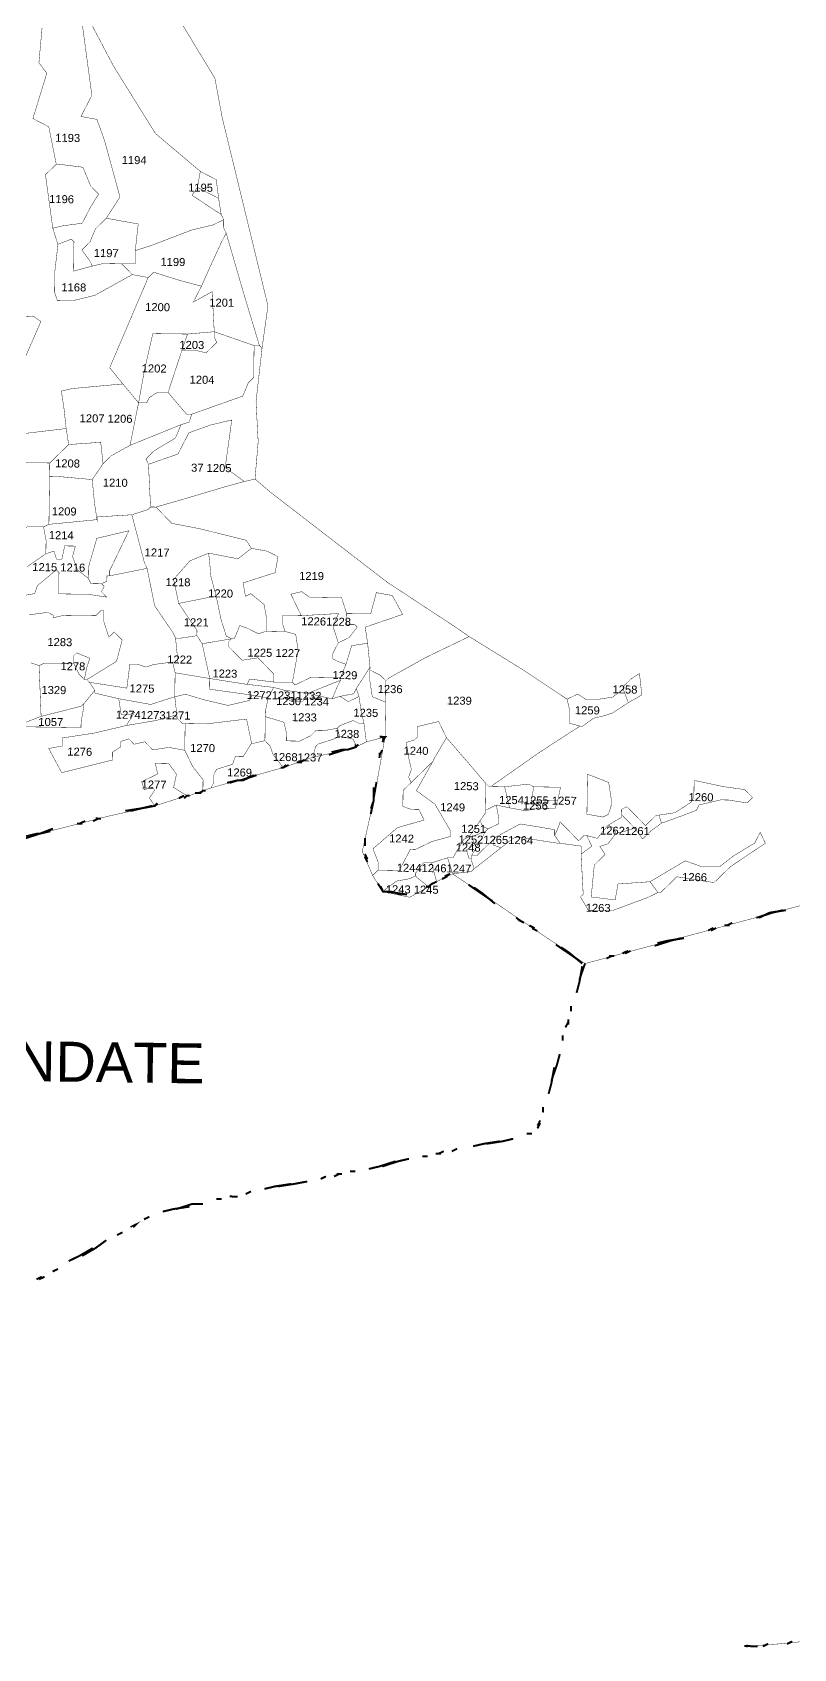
# Model space of a CAD drawing. Header units: metres. Extents: x 259177 to 277314, y 2171367 to 2185445.
# Drawn here: x 269942 to 271073, y 2171445 to 2173847 of the extents above; entities that cross this region are included whole.
import ezdxf

# ---------------------------------------------------------------- set-up
doc = ezdxf.new("R2010")
doc.units = ezdxf.units.M
doc.header["$MEASUREMENT"] = 0
for name, color, linetype in [('SURVEY NO.', 7, 'Continuous'), ('SURVEY PLOT BOUNDARY', 35, 'Continuous'), ('VILLAGE BOUNDARY', 212, 'Continuous'), ('VILLAGE NAME', 3, 'Continuous')]:
    doc.layers.add(name, color=color, linetype=linetype)
doc.styles.add('PDF Arial', font='arial.ttf')

# ---------------------------------------------------------------- blocks, each defined once
blk = doc.blocks.new('FEWEWFEWQT')
at = {"layer": 'SURVEY PLOT BOUNDARY', "lineweight": 18, "const_width": 0.001}
for points in [[(282144.1898, 2174203.5892), (282143.4366, 2174203.3759), (282143.1032, 2174203.5959), (282143.1499, 2174203.6026), (282143.1566, 2174203.6092), (282143.2232, 2174203.6626), (282143.2566, 2174203.6893), (282143.2699, 2174203.6893), (282143.3632, 2174203.6759), (282143.3699, 2174203.6759), (282143.4232, 2174203.6693), (282143.4232, 2174203.6492), (282143.4299, 2174203.5492), (282143.4232, 2174203.5426), (282143.4432, 2174203.5092), (282143.5032, 2174203.5092), (282143.5899, 2174203.5426), (282143.6165, 2174203.5559), (282143.6232, 2174203.5559), (282143.6632, 2174203.5959), (282143.7565, 2174203.5826), (282143.7965, 2174203.6226), (282143.8832, 2174203.6826), (282143.8699, 2174203.7093), (282143.8565, 2174203.6826), (282143.8032, 2174203.6492), (282143.7699, 2174203.6226), (282143.7232, 2174203.6226), (282143.6832, 2174203.6359), (282143.5965, 2174203.5826), (282143.5165, 2174203.5759), (282143.5099, 2174203.5359), (282143.4499, 2174203.5426), (282143.4566, 2174203.6226), (282143.4832, 2174203.6492), (282143.4699, 2174203.6693), (282143.4899, 2174203.6759), (282143.5099, 2174203.7026), (282143.5365, 2174203.7093), (282143.5565, 2174203.7159), (282143.5765, 2174203.6893), (282143.5965, 2174203.7093), (282143.6232, 2174203.7293), (282143.6765, 2174203.7493), (282143.7099, 2174203.7626), (282143.7165, 2174203.7759), (282143.7699, 2174203.7893), (282143.7899, 2174203.7893), (282143.8365, 2174203.7826), (282143.8499, 2174203.7959), (282143.8299, 2174203.8159), (282143.7765, 2174203.8226), (282143.7099, 2174203.8359), (282143.7032, 2174203.8359), (282143.7032, 2174203.7959), (282143.6965, 2174203.7826), (282143.6565, 2174203.7559), (282143.6165, 2174203.7493), (282143.6099, 2174203.7493), (282143.5832, 2174203.7226), (282143.5365, 2174203.7693), (282143.5232, 2174203.7626), (282143.5232, 2174203.7493), (282143.5232, 2174203.7426), (282143.4899, 2174203.7226), (282143.4632, 2174203.6893), (282143.4366, 2174203.6959), (282143.4299, 2174203.6959), (282143.4166, 2174203.6826), (282143.3699, 2174203.7293), (282143.3632, 2174203.7093), (282143.3566, 2174203.6959), (282143.3566, 2174203.7093), (282143.3166, 2174203.7159), (282143.2699, 2174203.7226), (282143.2099, 2174203.6893), (282143.2032, 2174203.6826), (282143.1699, 2174203.6492), (282143.1632, 2174203.6426), (282143.1499, 2174203.6426), (282143.1766, 2174203.6893), (282143.1832, 2174203.7026), (282143.1899, 2174203.7093), (282143.2166, 2174203.7226), (282143.2166, 2174203.7359), (282143.2099, 2174203.7693), (282143.2432, 2174203.7626), (282143.2832, 2174203.7559), (282143.3166, 2174203.7626), (282143.3566, 2174203.7626), (282143.3632, 2174203.7826), (282143.3699, 2174203.8159), (282143.3032, 2174203.8159), (282143.2899, 2174203.8226), (282143.2366, 2174203.8159), (282143.2299, 2174203.8159), (282143.1966, 2174203.8159), (282143.3166, 2174203.9026), (282143.4166, 2174203.9693), (282143.4232, 2174203.9693), (282143.4499, 2174203.9893), (282143.4766, 2174203.9959), (282143.4965, 2174204.0026), (282143.5165, 2174204.0159), (282143.5365, 2174204.0293), (282143.5699, 2174204.0493), (282143.5632, 2174204.1026), (282143.5432, 2174204.0893), (282143.5232, 2174204.0693), (282143.5232, 2174204.0626), (282143.4965, 2174204.0426), (282143.4566, 2174204.0359), (282143.4299, 2174204.0359), (282143.4099, 2174204.0493), (282143.3832, 2174204.0359), (282143.2699, 2174204.1093), (282143.1366, 2174204.1893), (282143.0966, 2174204.216), (282142.9299, 2174204.3226), (282142.7966, 2174204.4226), (282142.6366, 2174204.5427), (282142.5966, 2174204.576), (282142.6033, 2174204.6693), (282142.5966, 2174204.7693), (282142.6099, 2174204.9027), (282142.6233, 2174205.0094), (282142.5033, 2174205.4761), (282142.4833, 2174205.5761), (282142.35, 2174205.7894)], [(282142.35, 2174205.7894), (282142.4833, 2174205.5761), (282142.5033, 2174205.4761), (282142.6233, 2174205.0094), (282142.6099, 2174204.9027), (282142.6033, 2174204.9094), (282142.5633, 2174205.036), (282142.5166, 2174205.1894), (282142.51, 2174205.2027), (282142.51, 2174205.2227), (282142.5033, 2174205.236), (282142.4966, 2174205.2761), (282142.49, 2174205.3227), (282142.45, 2174205.3427), (282142.3366, 2174205.4361), (282142.23, 2174205.6027), (282142.15, 2174205.7494)], [(282142.05, 2174205.6961), (282142.0433, 2174205.6094), (282142.0633, 2174205.5827), (282142.03, 2174205.4694), (282142.07, 2174205.4494), (282142.09, 2174205.3561), (282142.0633, 2174205.3294), (282142.0833, 2174205.196), (282142.0967, 2174205.156), (282142.09, 2174205.0894), (282142.09, 2174205.036), (282142.0967, 2174205.016), (282142.1367, 2174205.016), (282142.19, 2174205.0294), (282142.2833, 2174205.0827), (282142.3233, 2174205.076), (282142.23, 2174204.8493), (282142.2633, 2174204.8093), (282142.1367, 2174204.796), (282142.11, 2174204.7893), (282142.1167, 2174204.7493), (282142.1233, 2174204.696), (282142.0233, 2174204.6827)], [(282142.0033, 2174204.836), (282142.0567, 2174204.9627), (282142.0367, 2174204.976), (282141.9433, 2174204.9694)], [(282142.15, 2174205.7494), (282142.23, 2174205.6027), (282142.3366, 2174205.4361), (282142.45, 2174205.3427), (282142.4433, 2174205.3027), (282142.43, 2174205.2827), (282142.5033, 2174205.236), (282142.51, 2174205.2227), (282142.4833, 2174205.2094), (282142.43, 2174205.196), (282142.33, 2174205.156), (282142.29, 2174205.1427), (282142.2966, 2174205.2094), (282142.2166, 2174205.2227), (282142.25, 2174205.2761), (282142.21, 2174205.4161), (282142.19, 2174205.4694), (282142.15, 2174205.4761), (282142.1766, 2174205.5294), (282142.15, 2174205.7094)], [(282142.15, 2174205.7094), (282142.1766, 2174205.5294), (282142.15, 2174205.4761), (282142.19, 2174205.4694), (282142.21, 2174205.4161), (282142.25, 2174205.2761), (282142.2166, 2174205.2227), (282142.19, 2174205.196), (282142.1766, 2174205.1627), (282142.1566, 2174205.1427), (282142.1766, 2174205.116), (282142.1833, 2174205.1027), (282142.1367, 2174205.0894), (282142.1367, 2174205.1627), (282142.13, 2174205.1694), (282142.0967, 2174205.156), (282142.0833, 2174205.196), (282142.11, 2174205.2027), (282142.1566, 2174205.2094), (282142.1766, 2174205.2494), (282142.1966, 2174205.2827), (282142.1766, 2174205.3027), (282142.1566, 2174205.3494), (282142.0967, 2174205.3561), (282142.09, 2174205.3561), (282142.07, 2174205.4494), (282142.03, 2174205.4694), (282142.0633, 2174205.5827), (282142.0433, 2174205.6094), (282142.05, 2174205.6961)], [(282142.0167, 2174204.276), (282142.05, 2174204.2826), (282142.0567, 2174204.3026), (282142.1033, 2174204.3426), (282142.11, 2174204.336), (282142.11, 2174204.2826), (282142.1833, 2174204.2826), (282142.23, 2174204.276), (282142.2166, 2174204.2893), (282142.2233, 2174204.3026), (282142.2166, 2174204.3093), (282142.23, 2174204.316), (282142.23, 2174204.3293), (282142.2366, 2174204.3293), (282142.33, 2174204.3493), (282142.35, 2174204.256), (282142.3966, 2174204.1893), (282142.4033, 2174204.176), (282142.41, 2174204.116), (282142.3966, 2174204.116), (282142.35, 2174204.1093), (282142.33, 2174204.1026), (282142.31, 2174204.1093), (282142.29, 2174204.1093), (282142.2833, 2174204.0493), (282142.19, 2174204.0626), (282142.1833, 2174204.0693), (282142.2566, 2174204.116), (282142.27, 2174204.1693), (282142.25, 2174204.1893), (282142.2366, 2174204.176), (282142.2233, 2174204.216), (282142.2233, 2174204.236), (282142.2233, 2174204.2426), (282142.2166, 2174204.2426), (282142.2033, 2174204.2293), (282142.1367, 2174204.2293), (282142.1233, 2174204.2293), (282142.0967, 2174204.2226), (282142.0967, 2174204.2293), (282142.0833, 2174204.236), (282142.0367, 2174204.2293)], [(282142.0433, 2174204.1093), (282142.0633, 2174204.1026), (282142.07, 2174203.9759), (282142.0033, 2174203.9493), (282142.17, 2174203.9493), (282142.17, 2174203.9626), (282142.1766, 2174204.0026), (282142.1766, 2174204.0093), (282142.2033, 2174204.0426), (282142.2033, 2174204.0359), (282142.2633, 2174204.0226), (282142.27, 2174203.9826), (282142.29, 2174203.9826), (282142.3033, 2174203.9893), (282142.2833, 2174203.9559), (282142.2033, 2174203.9359), (282142.1233, 2174203.9226), (282142.1233, 2174203.9026), (282142.09, 2174203.8959), (282142.1233, 2174203.8359), (282142.25, 2174203.8693), (282142.25, 2174203.8893), (282142.27, 2174203.9026), (282142.27, 2174203.9159), (282142.29, 2174203.9226), (282142.3033, 2174203.9093), (282142.33, 2174203.9159), (282142.35, 2174203.8959), (282142.39, 2174203.9026), (282142.43, 2174203.8959), (282142.45, 2174203.8559), (282142.4766, 2174203.8226), (282142.4766, 2174203.7959), (282142.4433, 2174203.7826), (282142.4366, 2174203.7826), (282142.4033, 2174203.8026), (282142.41, 2174203.8359), (282142.39, 2174203.8626), (282142.3566, 2174203.8626), (282142.3633, 2174203.8359), (282142.3233, 2174203.8159), (282142.33, 2174203.7959), (282142.35, 2174203.8026), (282142.3566, 2174203.7959), (282142.3433, 2174203.7759), (282142.3566, 2174203.7559), (282142.2433, 2174203.7293), (282142.07, 2174203.6826), (282141.9367, 2174203.6492)], [(282142.03, 2174204.4493), (282142.07, 2174204.4493), (282142.0767, 2174204.416), (282142.0767, 2174204.3826), (282142.03, 2174204.3493)], [(282142.03, 2174204.3493), (282142.0767, 2174204.3826), (282142.0967, 2174204.3893), (282142.1033, 2174204.3693), (282142.1167, 2174204.3693), (282142.1233, 2174204.4026), (282142.15, 2174204.4026), (282142.1433, 2174204.376), (282142.1566, 2174204.3426), (282142.1833, 2174204.3226), (282142.19, 2174204.3093), (282142.2166, 2174204.3093), (282142.2233, 2174204.3026), (282142.2166, 2174204.2893), (282142.23, 2174204.276), (282142.1833, 2174204.2826), (282142.11, 2174204.2826), (282142.11, 2174204.336), (282142.1033, 2174204.3426), (282142.0567, 2174204.3026), (282142.05, 2174204.2826), (282142.0167, 2174204.276)], [(282142.0367, 2174204.2293), (282142.0833, 2174204.236), (282142.0967, 2174204.2293), (282142.0967, 2174204.2226), (282142.1233, 2174204.2293), (282142.1367, 2174204.2293), (282142.2033, 2174204.2293), (282142.2166, 2174204.2426), (282142.2233, 2174204.2426), (282142.2233, 2174204.236), (282142.2233, 2174204.216), (282142.2366, 2174204.176), (282142.25, 2174204.1893), (282142.27, 2174204.1693), (282142.2566, 2174204.116), (282142.1833, 2174204.0693), (282142.1766, 2174204.0693), (282142.1833, 2174204.1026), (282142.19, 2174204.1226), (282142.1566, 2174204.136), (282142.15, 2174204.1293), (282142.15, 2174204.1093), (282142.0767, 2174204.1093), (282142.0633, 2174204.1026), (282142.0433, 2174204.1093)], [(282144.3124, 2174201.6758), (282144.3232, 2174201.7224), (282144.1232, 2174201.7024), (282143.9432, 2174201.6824), (282143.8632, 2174201.6758)]]:
    blk.add_lwpolyline(points, dxfattribs=at)
for points in [[(282142.0833, 2174205.196), (282142.0633, 2174205.3294), (282142.09, 2174205.3561), (282142.0967, 2174205.3561), (282142.1566, 2174205.3494), (282142.1766, 2174205.3027), (282142.1966, 2174205.2827), (282142.1766, 2174205.2494), (282142.1566, 2174205.2094), (282142.11, 2174205.2027)], [(282142.4966, 2174205.2761), (282142.4433, 2174205.3027), (282142.45, 2174205.3427), (282142.49, 2174205.3227)], [(282142.4966, 2174205.2761), (282142.5033, 2174205.236), (282142.43, 2174205.2827), (282142.4433, 2174205.3027)], [(282142.29, 2174205.1427), (282142.29, 2174205.136), (282142.29, 2174205.1094), (282142.2766, 2174205.1094), (282142.2566, 2174205.1094), (282142.21, 2174205.1094), (282142.1833, 2174205.1027), (282142.1766, 2174205.116), (282142.1566, 2174205.1427), (282142.1766, 2174205.1627), (282142.19, 2174205.196), (282142.2166, 2174205.2227), (282142.2966, 2174205.2094)], [(282142.29, 2174205.1427), (282142.33, 2174205.156), (282142.43, 2174205.196), (282142.4833, 2174205.2094), (282142.51, 2174205.2227), (282142.51, 2174205.2027), (282142.5166, 2174205.1894), (282142.5033, 2174205.1627), (282142.4766, 2174205.1027), (282142.4566, 2174205.056), (282142.4033, 2174205.0694), (282142.3366, 2174205.0894), (282142.3233, 2174205.076), (282142.2833, 2174205.0827), (282142.2566, 2174205.1094), (282142.2766, 2174205.1094), (282142.29, 2174205.1094), (282142.29, 2174205.136)], [(282142.6033, 2174204.9094), (282142.59, 2174204.9094), (282142.49, 2174204.9427), (282142.4833, 2174205.0427), (282142.4366, 2174205.016), (282142.4566, 2174205.056), (282142.4766, 2174205.1027), (282142.5033, 2174205.1627), (282142.5166, 2174205.1894), (282142.5633, 2174205.036)], [(282142.2833, 2174205.0827), (282142.19, 2174205.0294), (282142.1367, 2174205.016), (282142.0967, 2174205.016), (282142.09, 2174205.036), (282142.09, 2174205.0894), (282142.0967, 2174205.156), (282142.13, 2174205.1694), (282142.1367, 2174205.1627), (282142.1367, 2174205.0894), (282142.1833, 2174205.1027), (282142.21, 2174205.1094), (282142.2566, 2174205.1094)], [(282142.3033, 2174204.7627), (282142.2633, 2174204.8093), (282142.23, 2174204.8493), (282142.3233, 2174205.076), (282142.3366, 2174205.0894), (282142.4033, 2174205.0694), (282142.4566, 2174205.056), (282142.4366, 2174205.016), (282142.4833, 2174205.0427), (282142.49, 2174204.9427), (282142.4233, 2174204.936), (282142.3766, 2174204.936), (282142.3366, 2174204.936), (282142.3166, 2174204.8427)], [(282141.95, 2174204.876), (282141.9433, 2174204.8894), (282141.9433, 2174204.916), (282141.9433, 2174204.9694), (282142.0367, 2174204.976), (282142.0567, 2174204.9627), (282142.0033, 2174204.836)], [(282142.41, 2174204.896), (282142.4433, 2174204.896), (282142.47, 2174204.8894), (282142.4966, 2174204.916), (282142.49, 2174204.9294), (282142.49, 2174204.9427), (282142.59, 2174204.9094), (282142.59, 2174204.8293), (282142.5766, 2174204.816), (282142.5633, 2174204.7827), (282142.4366, 2174204.736), (282142.4233, 2174204.736), (282142.3766, 2174204.7893)], [(282142.41, 2174204.896), (282142.4233, 2174204.936), (282142.49, 2174204.9427), (282142.49, 2174204.9294), (282142.4966, 2174204.916), (282142.47, 2174204.8894), (282142.4433, 2174204.896)], [(282142.4233, 2174204.936), (282142.41, 2174204.896), (282142.3766, 2174204.7893), (282142.3633, 2174204.7893), (282142.35, 2174204.7893), (282142.33, 2174204.776), (282142.3233, 2174204.7627), (282142.3033, 2174204.7627), (282142.3166, 2174204.8427), (282142.3366, 2174204.936), (282142.3766, 2174204.936)], [(282142.33, 2174204.6093), (282142.3233, 2174204.6227), (282142.3433, 2174204.6427), (282142.3966, 2174204.676), (282142.41, 2174204.7093), (282142.43, 2174204.716), (282142.4366, 2174204.736), (282142.5633, 2174204.7827), (282142.5766, 2174204.816), (282142.59, 2174204.8293), (282142.59, 2174204.9094), (282142.6033, 2174204.9094), (282142.6099, 2174204.9027), (282142.5966, 2174204.7693), (282142.6033, 2174204.6693), (282142.5966, 2174204.576), (282142.57, 2174204.5693), (282142.5233, 2174204.6027), (282142.5233, 2174204.616), (282142.53, 2174204.6693), (282142.5366, 2174204.7227), (282142.4833, 2174204.7093), (282142.43, 2174204.6893), (282142.4033, 2174204.636)], [(282142.2833, 2174204.656), (282142.2366, 2174204.6293), (282142.2166, 2174204.6093), (282142.21, 2174204.6627), (282142.13, 2174204.656), (282142.1233, 2174204.696), (282142.1167, 2174204.7493), (282142.11, 2174204.7893), (282142.1367, 2174204.796), (282142.2633, 2174204.8093), (282142.3033, 2174204.7627)], [(282142.41, 2174204.7093), (282142.2833, 2174204.656), (282142.3033, 2174204.7627), (282142.3233, 2174204.7627), (282142.33, 2174204.776), (282142.35, 2174204.7893), (282142.3633, 2174204.7893), (282142.3766, 2174204.7893), (282142.4233, 2174204.736), (282142.4366, 2174204.736), (282142.43, 2174204.716)], [(282142.13, 2174204.656), (282142.0833, 2174204.6093), (282142.0433, 2174204.6093), (282142.01, 2174204.6093), (282141.9967, 2174204.6627), (282142.0033, 2174204.676), (282142.0233, 2174204.6827), (282142.1233, 2174204.696)], [(282142.2033, 2174204.4693), (282142.1966, 2174204.5093), (282142.19, 2174204.5693), (282142.2166, 2174204.6093), (282142.2366, 2174204.6293), (282142.2833, 2174204.656), (282142.41, 2174204.7093), (282142.3966, 2174204.676), (282142.3433, 2174204.6427), (282142.3233, 2174204.6227), (282142.33, 2174204.6093), (282142.3366, 2174204.5027), (282142.33, 2174204.496), (282142.29, 2174204.4827), (282142.2033, 2174204.476)], [(282142.57, 2174204.5693), (282142.5233, 2174204.556), (282142.4166, 2174204.5227), (282142.35, 2174204.5027), (282142.3366, 2174204.5027), (282142.33, 2174204.6093), (282142.4033, 2174204.636), (282142.43, 2174204.6893), (282142.4833, 2174204.7093), (282142.5366, 2174204.7227), (282142.53, 2174204.6693), (282142.5233, 2174204.616), (282142.5233, 2174204.6027)], [(282142.0833, 2174204.6093), (282142.13, 2174204.656), (282142.21, 2174204.6627), (282142.2166, 2174204.6093), (282142.19, 2174204.5693), (282142.1033, 2174204.576), (282142.0833, 2174204.576)], [(282142.0833, 2174204.6093), (282142.0833, 2174204.576), (282142.0833, 2174204.5227), (282142.0833, 2174204.456), (282142.07, 2174204.4493), (282142.03, 2174204.4493), (282141.97, 2174204.4226), (282142.0033, 2174204.6027), (282142.01, 2174204.6093), (282142.0433, 2174204.6093)], [(282142.19, 2174204.5693), (282142.1966, 2174204.5093), (282142.2033, 2174204.4693), (282142.0833, 2174204.456), (282142.0833, 2174204.5227), (282142.0833, 2174204.576), (282142.1033, 2174204.576)], [(282143.1366, 2174204.1893), (282143.0832, 2174204.1626), (282143.0299, 2174204.136), (282142.9366, 2174204.0826), (282142.9299, 2174204.076), (282142.9166, 2174204.0893), (282142.8899, 2174204.1026), (282142.8899, 2174204.1093), (282142.8833, 2174204.1693), (282142.8766, 2174204.2093), (282142.9699, 2174204.2426), (282142.9433, 2174204.2893), (282142.9033, 2174204.296), (282142.8899, 2174204.2426), (282142.8299, 2174204.2426), (282142.8166, 2174204.2826), (282142.7366, 2174204.2826), (282142.7166, 2174204.296), (282142.6899, 2174204.2893), (282142.7166, 2174204.236), (282142.6699, 2174204.236), (282142.6699, 2174204.216), (282142.6766, 2174204.196), (282142.6299, 2174204.196), (282142.6299, 2174204.2293), (282142.6233, 2174204.2626), (282142.59, 2174204.2893), (282142.5766, 2174204.2826), (282142.57, 2174204.316), (282142.6499, 2174204.3426), (282142.6566, 2174204.3826), (282142.6299, 2174204.396), (282142.59, 2174204.4026), (282142.5766, 2174204.4226), (282142.4633, 2174204.4493), (282142.39, 2174204.4626), (282142.35, 2174204.5027), (282142.4166, 2174204.5227), (282142.5233, 2174204.556), (282142.57, 2174204.5693), (282142.5966, 2174204.576), (282142.6366, 2174204.5427), (282142.7966, 2174204.4226), (282142.9299, 2174204.3226), (282143.0966, 2174204.216)], [(282142.59, 2174204.4026), (282142.5566, 2174204.376), (282142.4833, 2174204.3893), (282142.4366, 2174204.3693), (282142.3966, 2174204.3226), (282142.41, 2174204.2626), (282142.4566, 2174204.196), (282142.4566, 2174204.1826), (282142.4166, 2174204.176), (282142.4033, 2174204.176), (282142.3966, 2174204.1893), (282142.35, 2174204.256), (282142.33, 2174204.3493), (282142.3233, 2174204.3626), (282142.29, 2174204.4827), (282142.33, 2174204.496), (282142.3366, 2174204.5027), (282142.35, 2174204.5027), (282142.39, 2174204.4626), (282142.4633, 2174204.4493), (282142.5766, 2174204.4226)], [(282142.33, 2174204.3493), (282142.2366, 2174204.3293), (282142.2366, 2174204.3426), (282142.2833, 2174204.4426), (282142.2033, 2174204.4226), (282142.1833, 2174204.3493), (282142.1833, 2174204.3226), (282142.1566, 2174204.3426), (282142.1433, 2174204.376), (282142.15, 2174204.4026), (282142.1233, 2174204.4026), (282142.1167, 2174204.3693), (282142.1033, 2174204.3693), (282142.0967, 2174204.3893), (282142.0767, 2174204.3826), (282142.0767, 2174204.416), (282142.07, 2174204.4493), (282142.0833, 2174204.456), (282142.2033, 2174204.4693), (282142.2033, 2174204.476), (282142.29, 2174204.4827), (282142.3233, 2174204.3626)], [(282142.2166, 2174204.3093), (282142.19, 2174204.3093), (282142.1833, 2174204.3226), (282142.1833, 2174204.3493), (282142.2033, 2174204.4226), (282142.2833, 2174204.4426), (282142.2366, 2174204.3426), (282142.2366, 2174204.3293), (282142.23, 2174204.3293), (282142.23, 2174204.316)], [(282142.5033, 2174204.2826), (282142.41, 2174204.2626), (282142.3966, 2174204.3226), (282142.4366, 2174204.3693), (282142.4833, 2174204.3893), (282142.49, 2174204.3293)], [(282142.5033, 2174204.2826), (282142.49, 2174204.3293), (282142.4833, 2174204.3893), (282142.5566, 2174204.376), (282142.59, 2174204.4026), (282142.6299, 2174204.396), (282142.6566, 2174204.3826), (282142.6499, 2174204.3426), (282142.57, 2174204.316), (282142.5766, 2174204.2826), (282142.59, 2174204.2893), (282142.6233, 2174204.2626), (282142.6299, 2174204.2293), (282142.6299, 2174204.196), (282142.6099, 2174204.1893), (282142.5833, 2174204.2026), (282142.5633, 2174204.2093), (282142.55, 2174204.176), (282142.5433, 2174204.176), (282142.53, 2174204.1826), (282142.5166, 2174204.2226)], [(282142.8299, 2174204.2426), (282142.8299, 2174204.216), (282142.8499, 2174204.216), (282142.8566, 2174204.2093), (282142.8366, 2174204.1826), (282142.8099, 2174204.1693), (282142.8033, 2174204.1893), (282142.7966, 2174204.2093), (282142.8033, 2174204.2293), (282142.8099, 2174204.2426), (282142.7166, 2174204.236), (282142.6899, 2174204.2893), (282142.7166, 2174204.296), (282142.7366, 2174204.2826), (282142.8166, 2174204.2826)], [(282142.8833, 2174204.1693), (282142.8433, 2174204.1626), (282142.8299, 2174204.116), (282142.8099, 2174204.1226), (282142.7966, 2174204.1293), (282142.7966, 2174204.1426), (282142.8099, 2174204.1693), (282142.8366, 2174204.1826), (282142.8566, 2174204.2093), (282142.8499, 2174204.216), (282142.8299, 2174204.216), (282142.8299, 2174204.2426), (282142.8899, 2174204.2426), (282142.9033, 2174204.296), (282142.9433, 2174204.2893), (282142.9699, 2174204.2426), (282142.8766, 2174204.2093)], [(282142.5433, 2174204.176), (282142.47, 2174204.1626), (282142.4566, 2174204.1826), (282142.4566, 2174204.196), (282142.41, 2174204.2626), (282142.5033, 2174204.2826), (282142.5166, 2174204.2226), (282142.53, 2174204.1826)], [(282142.8166, 2174204.0826), (282142.7433, 2174204.0826), (282142.7033, 2174204.0626), (282142.6966, 2174204.0693), (282142.7099, 2174204.1493), (282142.7033, 2174204.1893), (282142.6766, 2174204.196), (282142.6699, 2174204.216), (282142.6699, 2174204.236), (282142.7166, 2174204.236), (282142.8099, 2174204.2426), (282142.8033, 2174204.2293), (282142.7966, 2174204.2093), (282142.8033, 2174204.1893), (282142.8099, 2174204.1693), (282142.7966, 2174204.1426), (282142.7966, 2174204.1293), (282142.8099, 2174204.1226), (282142.8299, 2174204.116)], [(282142.49, 2174204.076), (282142.4033, 2174204.0893), (282142.3966, 2174204.116), (282142.41, 2174204.116), (282142.4033, 2174204.176), (282142.4166, 2174204.176), (282142.4566, 2174204.1826), (282142.47, 2174204.1626)], [(282142.47, 2174204.1626), (282142.5433, 2174204.176), (282142.5366, 2174204.1693), (282142.5366, 2174204.156), (282142.57, 2174204.1226), (282142.6099, 2174204.1293), (282142.6499, 2174204.0893), (282142.6499, 2174204.0693), (282142.59, 2174204.076), (282142.5833, 2174204.0626), (282142.49, 2174204.076)], [(282142.6299, 2174204.196), (282142.6766, 2174204.196), (282142.7033, 2174204.1893), (282142.7099, 2174204.1493), (282142.6966, 2174204.0693), (282142.6499, 2174204.0693), (282142.6499, 2174204.0893), (282142.6099, 2174204.1293), (282142.57, 2174204.1226), (282142.5366, 2174204.156), (282142.5366, 2174204.1693), (282142.5433, 2174204.176), (282142.55, 2174204.176), (282142.5633, 2174204.2093), (282142.5833, 2174204.2026), (282142.6099, 2174204.1893)], [(282143.3832, 2174204.0359), (282143.3899, 2174204.0093), (282143.3899, 2174203.9759), (282143.4166, 2174203.9693), (282143.3166, 2174203.9026), (282143.1966, 2174203.8159), (282143.1899, 2174203.8159), (282143.1832, 2174203.8226), (282143.1366, 2174203.8759), (282143.0832, 2174203.9359), (282143.0632, 2174203.9759), (282143.0099, 2174203.9626), (282143.0099, 2174203.9359), (282143.0033, 2174203.9293), (282142.9833, 2174203.9226), (282142.9899, 2174203.8826), (282142.9966, 2174203.8559), (282142.9899, 2174203.8359), (282142.9966, 2174203.8226), (282142.9766, 2174203.8026), (282142.9766, 2174203.7626), (282142.9966, 2174203.7559), (282143.0166, 2174203.7559), (282143.0299, 2174203.7293), (282142.9633, 2174203.7093), (282142.9033, 2174203.6559), (282142.9166, 2174203.6226), (282142.9166, 2174203.6026), (282142.9033, 2174203.5892), (282142.8766, 2174203.6492), (282142.9033, 2174203.7759), (282142.9299, 2174203.9359), (282142.9299, 2174203.9426), (282142.9299, 2174204.0226), (282142.9299, 2174204.076), (282142.9366, 2174204.0826), (282143.0299, 2174204.136), (282143.0832, 2174204.1626), (282143.1366, 2174204.1893), (282143.2699, 2174204.1093)], [(282142.1766, 2174204.0693), (282142.1633, 2174204.0826), (282142.15, 2174204.1093), (282142.15, 2174204.1293), (282142.1566, 2174204.136), (282142.19, 2174204.1226), (282142.1833, 2174204.1026)], [(282142.8899, 2174204.1093), (282142.8566, 2174204.0559), (282142.8499, 2174204.0426), (282142.8166, 2174204.0359), (282142.7966, 2174204.0293), (282142.8099, 2174204.0626), (282142.8166, 2174204.076), (282142.8166, 2174204.0826), (282142.8299, 2174204.116), (282142.8433, 2174204.1626), (282142.8833, 2174204.1693)], [(282142.1766, 2174204.0693), (282142.1833, 2174204.0693), (282142.19, 2174204.0626), (282142.2033, 2174204.0426), (282142.1766, 2174204.0093), (282142.17, 2174204.0026), (282142.07, 2174203.9759), (282142.0633, 2174204.1026), (282142.0767, 2174204.1093), (282142.15, 2174204.1093), (282142.1633, 2174204.0826)], [(282142.4033, 2174204.0893), (282142.4033, 2174204.0426), (282142.4033, 2174204.0293), (282142.3433, 2174204.0093), (282142.2633, 2174204.0226), (282142.2033, 2174204.0359), (282142.2033, 2174204.0426), (282142.19, 2174204.0626), (282142.2833, 2174204.0493), (282142.29, 2174204.1093), (282142.31, 2174204.1093), (282142.33, 2174204.1026), (282142.35, 2174204.1093), (282142.3966, 2174204.116)], [(282142.5966, 2174204.0359), (282142.59, 2174204.0226), (282142.5633, 2174204.0159), (282142.5366, 2174204.0093), (282142.4766, 2174204.0226), (282142.43, 2174204.0359), (282142.4033, 2174204.0293), (282142.4033, 2174204.0426), (282142.4033, 2174204.0893), (282142.49, 2174204.076), (282142.49, 2174204.0493)], [(282142.8899, 2174204.1026), (282142.8899, 2174204.076), (282142.8966, 2174204.0359), (282142.9299, 2174204.0226), (282142.9299, 2174203.9426), (282142.9299, 2174203.9359), (282142.8833, 2174203.9226), (282142.8766, 2174203.9693), (282142.8699, 2174203.9959), (282142.8633, 2174204.0359), (282142.8566, 2174204.0559), (282142.8899, 2174204.1093)], [(282142.9299, 2174204.076), (282142.9299, 2174204.0226), (282142.8966, 2174204.0359), (282142.8899, 2174204.076), (282142.8899, 2174204.1026), (282142.9166, 2174204.0893)], [(282143.5699, 2174204.0493), (282143.5365, 2174204.0293), (282143.5232, 2174204.0626), (282143.5232, 2174204.0693), (282143.5432, 2174204.0893), (282143.5632, 2174204.1026)], [(282142.5833, 2174204.0626), (282142.6499, 2174204.0559), (282142.6366, 2174204.0293), (282142.5966, 2174204.0359), (282142.49, 2174204.0493), (282142.49, 2174204.076)], [(282142.8166, 2174204.0826), (282142.8166, 2174204.076), (282142.7366, 2174204.0426), (282142.7299, 2174204.0426), (282142.6766, 2174204.0493), (282142.6499, 2174204.0559), (282142.5833, 2174204.0626), (282142.59, 2174204.076), (282142.6499, 2174204.0693), (282142.6966, 2174204.0693), (282142.7033, 2174204.0626), (282142.7433, 2174204.0826)], [(282142.6766, 2174204.0493), (282142.6899, 2174204.0226), (282142.7233, 2174204.0226), (282142.7299, 2174204.0293), (282142.7299, 2174204.0426), (282142.7366, 2174204.0426), (282142.7633, 2174204.0359), (282142.7966, 2174204.0293), (282142.8166, 2174204.0359), (282142.8366, 2174204.0226), (282142.8633, 2174204.0359), (282142.8699, 2174203.9959), (282142.8766, 2174203.9693), (282142.8633, 2174203.9693), (282142.8499, 2174203.9759), (282142.8166, 2174203.9626), (282142.8099, 2174203.9559), (282142.7766, 2174203.9493), (282142.7566, 2174203.9493), (282142.7433, 2174203.9359), (282142.7166, 2174203.9226), (282142.7033, 2174203.9226), (282142.6833, 2174203.9226), (282142.6833, 2174203.9426), (282142.6766, 2174203.9693), (282142.6299, 2174203.9826), (282142.6299, 2174203.9959), (282142.6366, 2174204.0293), (282142.6499, 2174204.0559)], [(282142.7299, 2174204.0426), (282142.7299, 2174204.0293), (282142.7233, 2174204.0226), (282142.6899, 2174204.0226), (282142.6766, 2174204.0493)], [(282142.7366, 2174204.0426), (282142.8166, 2174204.076), (282142.8099, 2174204.0626), (282142.7966, 2174204.0293), (282142.7633, 2174204.0359)], [(282142.8633, 2174204.0359), (282142.8366, 2174204.0226), (282142.8166, 2174204.0359), (282142.8499, 2174204.0426), (282142.8566, 2174204.0559)], [(282143.5232, 2174204.0626), (282143.5365, 2174204.0293), (282143.5165, 2174204.0159), (282143.4965, 2174204.0026), (282143.4766, 2174203.9959), (282143.4499, 2174203.9893), (282143.4232, 2174203.9693), (282143.4166, 2174203.9693), (282143.3899, 2174203.9759), (282143.3899, 2174204.0093), (282143.3832, 2174204.0359), (282143.4099, 2174204.0493), (282143.4299, 2174204.0359), (282143.4566, 2174204.0359), (282143.4965, 2174204.0426)], [(282142.07, 2174203.9759), (282142.17, 2174204.0026), (282142.1766, 2174204.0093), (282142.1766, 2174204.0026), (282142.17, 2174203.9626), (282142.17, 2174203.9493), (282142.0033, 2174203.9493)], [(282142.2833, 2174203.9559), (282142.3033, 2174203.9893), (282142.29, 2174203.9826), (282142.27, 2174203.9826), (282142.2633, 2174204.0226), (282142.3433, 2174204.0093), (282142.4033, 2174204.0293), (282142.41, 2174203.9759), (282142.4033, 2174203.9826), (282142.3566, 2174203.9693)], [(282142.6299, 2174203.9826), (282142.6299, 2174203.9226), (282142.6033, 2174203.9159), (282142.5966, 2174203.9159), (282142.5833, 2174203.9759), (282142.4833, 2174203.9626), (282142.43, 2174203.9626), (282142.4233, 2174203.9626), (282142.41, 2174203.9759), (282142.4033, 2174204.0293), (282142.43, 2174204.0359), (282142.4766, 2174204.0226), (282142.5366, 2174204.0093), (282142.5633, 2174204.0159), (282142.59, 2174204.0226), (282142.5966, 2174204.0359), (282142.6366, 2174204.0293), (282142.6299, 2174203.9959)], [(282142.41, 2174203.9759), (282142.4233, 2174203.9626), (282142.43, 2174203.9626), (282142.43, 2174203.9293), (282142.43, 2174203.8959), (282142.39, 2174203.9026), (282142.35, 2174203.8959), (282142.33, 2174203.9159), (282142.3033, 2174203.9093), (282142.29, 2174203.9226), (282142.27, 2174203.9159), (282142.27, 2174203.9026), (282142.25, 2174203.8893), (282142.25, 2174203.8693), (282142.1233, 2174203.8359), (282142.09, 2174203.8959), (282142.1233, 2174203.9026), (282142.1233, 2174203.9226), (282142.2033, 2174203.9359), (282142.2833, 2174203.9559), (282142.3566, 2174203.9693), (282142.4033, 2174203.9826)], [(282142.5966, 2174203.9159), (282142.5766, 2174203.8826), (282142.5566, 2174203.8826), (282142.55, 2174203.8626), (282142.53, 2174203.8559), (282142.51, 2174203.8493), (282142.5033, 2174203.8359), (282142.5033, 2174203.8159), (282142.4966, 2174203.8026), (282142.4766, 2174203.7959), (282142.4766, 2174203.8226), (282142.45, 2174203.8559), (282142.43, 2174203.8959), (282142.43, 2174203.9293), (282142.43, 2174203.9626), (282142.4833, 2174203.9626), (282142.5833, 2174203.9759)], [(282142.8099, 2174203.9559), (282142.8166, 2174203.9359), (282142.8033, 2174203.9293), (282142.7633, 2174203.9159), (282142.7566, 2174203.9093), (282142.7499, 2174203.8826), (282142.6766, 2174203.8559), (282142.6499, 2174203.8893), (282142.6433, 2174203.9093), (282142.6299, 2174203.9226), (282142.6299, 2174203.9826), (282142.6766, 2174203.9693), (282142.6833, 2174203.9426), (282142.6833, 2174203.9226), (282142.7033, 2174203.9226), (282142.7166, 2174203.9226), (282142.7433, 2174203.9359), (282142.7566, 2174203.9493), (282142.7766, 2174203.9493)], [(282142.8766, 2174203.9693), (282142.8833, 2174203.9226), (282142.8566, 2174203.9093), (282142.8566, 2174203.9159), (282142.8499, 2174203.9293), (282142.8166, 2174203.9359), (282142.8099, 2174203.9559), (282142.8166, 2174203.9626), (282142.8499, 2174203.9759), (282142.8633, 2174203.9693)], [(282143.0832, 2174203.9359), (282143.0566, 2174203.8893), (282143.0499, 2174203.8759), (282142.9966, 2174203.8226), (282142.9899, 2174203.8359), (282142.9966, 2174203.8559), (282142.9899, 2174203.8826), (282142.9833, 2174203.9226), (282143.0033, 2174203.9293), (282143.0099, 2174203.9359), (282143.0099, 2174203.9626), (282143.0632, 2174203.9759)], [(282142.7499, 2174203.8826), (282142.7566, 2174203.9093), (282142.7633, 2174203.9159), (282142.8033, 2174203.9293), (282142.8166, 2174203.9359), (282142.8499, 2174203.9293), (282142.8566, 2174203.9159), (282142.8566, 2174203.9093), (282142.8366, 2174203.9026)], [(282143.1832, 2174203.8226), (282143.1832, 2174203.7559), (282143.1832, 2174203.7493), (282143.1699, 2174203.7293), (282143.1432, 2174203.6893), (282143.1299, 2174203.6826), (282143.1032, 2174203.6359), (282143.0899, 2174203.6359), (282143.0699, 2174203.6292), (282143.0499, 2174203.6226), (282143.0299, 2174203.6226), (282143.0099, 2174203.5959), (282143.0099, 2174203.5892), (282142.9966, 2174203.5826), (282142.9633, 2174203.5759), (282142.9366, 2174203.5559), (282142.9299, 2174203.5492), (282142.9033, 2174203.5892), (282142.9166, 2174203.6026), (282142.9233, 2174203.6026), (282142.9699, 2174203.6026), (282142.9966, 2174203.6559), (282143.0099, 2174203.6559), (282143.0499, 2174203.6759), (282143.0966, 2174203.6893), (282143.0966, 2174203.7026), (282143.0566, 2174203.7693), (282143.0099, 2174203.8026), (282143.0499, 2174203.8759), (282143.0566, 2174203.8893), (282143.0832, 2174203.9359), (282143.1366, 2174203.8759)], [(282142.4966, 2174203.8026), (282142.5033, 2174203.8159), (282142.5033, 2174203.8359), (282142.51, 2174203.8493), (282142.53, 2174203.8559), (282142.55, 2174203.8626), (282142.5566, 2174203.8826), (282142.5766, 2174203.8826), (282142.5966, 2174203.9159), (282142.6033, 2174203.9159), (282142.6299, 2174203.9226), (282142.6433, 2174203.9093), (282142.6499, 2174203.8893), (282142.6766, 2174203.8559), (282142.5633, 2174203.8226)], [(282142.4366, 2174203.7826), (282142.3566, 2174203.7559), (282142.3433, 2174203.7759), (282142.3566, 2174203.7959), (282142.35, 2174203.8026), (282142.33, 2174203.7959), (282142.3233, 2174203.8159), (282142.3633, 2174203.8359), (282142.3566, 2174203.8626), (282142.39, 2174203.8626), (282142.41, 2174203.8359), (282142.4033, 2174203.8026)], [(282142.9166, 2174203.6026), (282142.9166, 2174203.6226), (282142.9033, 2174203.6559), (282142.9633, 2174203.7093), (282143.0299, 2174203.7293), (282143.0166, 2174203.7559), (282142.9966, 2174203.7559), (282142.9766, 2174203.7626), (282142.9766, 2174203.8026), (282142.9966, 2174203.8226), (282143.0499, 2174203.8759), (282143.0099, 2174203.8026), (282143.0566, 2174203.7693), (282143.0966, 2174203.7026), (282143.0966, 2174203.6893), (282143.0499, 2174203.6759), (282143.0099, 2174203.6559), (282142.9966, 2174203.6559), (282142.9699, 2174203.6026), (282142.9233, 2174203.6026)], [(282143.4366, 2174203.8493), (282143.4899, 2174203.8293), (282143.4965, 2174203.7893), (282143.4965, 2174203.7693), (282143.4899, 2174203.7493), (282143.4766, 2174203.7426), (282143.4366, 2174203.7493), (282143.4366, 2174203.8026)], [(282143.4366, 2174203.8493), (282143.4366, 2174203.8026), (282143.4366, 2174203.7493), (282143.4766, 2174203.7426), (282143.4899, 2174203.7493), (282143.4965, 2174203.7693), (282143.4965, 2174203.7893), (282143.4899, 2174203.8293)], [(282143.1966, 2174203.8159), (282143.2299, 2174203.8159), (282143.2432, 2174203.7626), (282143.2099, 2174203.7693), (282143.1832, 2174203.7559), (282143.1832, 2174203.8226), (282143.1899, 2174203.8159)], [(282143.2432, 2174203.7626), (282143.2299, 2174203.8159), (282143.2366, 2174203.8159), (282143.2899, 2174203.8226), (282143.3032, 2174203.8159), (282143.2966, 2174203.7826), (282143.3166, 2174203.7626), (282143.2832, 2174203.7559)], [(282143.3632, 2174203.7826), (282143.2966, 2174203.7826), (282143.3032, 2174203.8159), (282143.3699, 2174203.8159)], [(282143.6232, 2174203.7293), (282143.6165, 2174203.7493), (282143.6565, 2174203.7559), (282143.6965, 2174203.7826), (282143.7032, 2174203.7959), (282143.7032, 2174203.8359), (282143.7099, 2174203.8359), (282143.7765, 2174203.8226), (282143.8299, 2174203.8159), (282143.8499, 2174203.7959), (282143.8365, 2174203.7826), (282143.7899, 2174203.7893), (282143.7699, 2174203.7893), (282143.7165, 2174203.7759), (282143.7099, 2174203.7626), (282143.6765, 2174203.7493)], [(282143.1899, 2174203.7093), (282143.1766, 2174203.7159), (282143.1699, 2174203.7293), (282143.1832, 2174203.7493), (282143.1832, 2174203.7559), (282143.2099, 2174203.7693), (282143.2166, 2174203.7359), (282143.2166, 2174203.7226)], [(282143.3166, 2174203.7626), (282143.2966, 2174203.7826), (282143.3632, 2174203.7826), (282143.3566, 2174203.7626)], [(282143.5565, 2174203.7159), (282143.5432, 2174203.7293), (282143.5232, 2174203.7493), (282143.5232, 2174203.7626), (282143.5365, 2174203.7693), (282143.5832, 2174203.7226), (282143.6099, 2174203.7493), (282143.6165, 2174203.7493), (282143.6232, 2174203.7293), (282143.5965, 2174203.7093), (282143.5765, 2174203.6893)], [(282143.1432, 2174203.6893), (282143.1699, 2174203.7293), (282143.1766, 2174203.7159), (282143.1899, 2174203.7093), (282143.1832, 2174203.7026), (282143.1499, 2174203.6893)], [(282143.3699, 2174203.6759), (282143.3566, 2174203.6959), (282143.3632, 2174203.7093), (282143.3699, 2174203.7293), (282143.4166, 2174203.6826), (282143.4299, 2174203.6959), (282143.4366, 2174203.6959), (282143.4499, 2174203.6693), (282143.4232, 2174203.6492), (282143.4232, 2174203.6693)], [(282143.5099, 2174203.7026), (282143.5032, 2174203.7159), (282143.4899, 2174203.7226), (282143.5232, 2174203.7426), (282143.5232, 2174203.7493), (282143.5432, 2174203.7293), (282143.5565, 2174203.7159), (282143.5365, 2174203.7093)], [(282143.1499, 2174203.6359), (282143.1499, 2174203.6292), (282143.1566, 2174203.6092), (282143.1499, 2174203.6026), (282143.1032, 2174203.5959), (282143.0966, 2174203.6159), (282143.0899, 2174203.6359), (282143.1032, 2174203.6359), (282143.1299, 2174203.6826), (282143.1432, 2174203.6893), (282143.1499, 2174203.6893), (282143.1566, 2174203.6693), (282143.1366, 2174203.6559), (282143.1432, 2174203.6359)], [(282143.1499, 2174203.6893), (282143.1832, 2174203.7026), (282143.1766, 2174203.6893), (282143.1499, 2174203.6426), (282143.1499, 2174203.6359), (282143.1432, 2174203.6359), (282143.1366, 2174203.6559), (282143.1566, 2174203.6693)], [(282143.2232, 2174203.6626), (282143.2032, 2174203.6693), (282143.2032, 2174203.6826), (282143.2099, 2174203.6893), (282143.2699, 2174203.7226), (282143.3166, 2174203.7159), (282143.3566, 2174203.7093), (282143.3566, 2174203.6959), (282143.3699, 2174203.6759), (282143.3632, 2174203.6759), (282143.2699, 2174203.6893), (282143.2566, 2174203.6893)], [(282143.5099, 2174203.7026), (282143.4899, 2174203.6759), (282143.4699, 2174203.6693), (282143.4832, 2174203.6492), (282143.4566, 2174203.6226), (282143.4499, 2174203.5426), (282143.5099, 2174203.5359), (282143.5165, 2174203.5759), (282143.5965, 2174203.5826), (282143.6165, 2174203.5559), (282143.5899, 2174203.5426), (282143.5032, 2174203.5092), (282143.4432, 2174203.5092), (282143.4232, 2174203.5426), (282143.4299, 2174203.5492), (282143.4232, 2174203.6492), (282143.4499, 2174203.6693), (282143.4366, 2174203.6959), (282143.4632, 2174203.6893), (282143.4899, 2174203.7226), (282143.5032, 2174203.7159)], [(282143.6165, 2174203.5559), (282143.5965, 2174203.5826), (282143.6832, 2174203.6359), (282143.7232, 2174203.6226), (282143.7699, 2174203.6226), (282143.8032, 2174203.6492), (282143.8565, 2174203.6826), (282143.8699, 2174203.7093), (282143.8832, 2174203.6826), (282143.7965, 2174203.6226), (282143.7565, 2174203.5826), (282143.6632, 2174203.5959), (282143.6232, 2174203.5559)], [(282143.2232, 2174203.6626), (282143.1566, 2174203.6092), (282143.1499, 2174203.6292), (282143.1499, 2174203.6359), (282143.1499, 2174203.6426), (282143.1632, 2174203.6426), (282143.1699, 2174203.6492), (282143.2032, 2174203.6826), (282143.2032, 2174203.6693)], [(282143.0432, 2174203.5626), (282143.0099, 2174203.5892), (282143.0099, 2174203.5959), (282143.0299, 2174203.6226), (282143.0499, 2174203.6226), (282143.0632, 2174203.5759)], [(282143.0632, 2174203.5759), (282143.0499, 2174203.6226), (282143.0699, 2174203.6292), (282143.0899, 2174203.6359), (282143.0966, 2174203.6159), (282143.1032, 2174203.5959)], [(282142.9299, 2174203.5492), (282142.9366, 2174203.5559), (282142.9633, 2174203.5759), (282142.9966, 2174203.5826), (282143.0099, 2174203.5892), (282143.0432, 2174203.5626), (282142.9966, 2174203.5359)]]:
    blk.add_lwpolyline(points, close=True, dxfattribs=at)
at = {"layer": 'VILLAGE BOUNDARY', "const_width": 0.005}
for points in [[(282142.9233, 2174203.9293), (282142.9299, 2174203.9359), (282142.9166, 2174203.9359)], [(282142.9299, 2174203.9359), (282142.9233, 2174203.9226)], [(282142.8566, 2174203.9159), (282142.8566, 2174203.9093), (282142.8366, 2174203.9026), (282142.8299, 2174203.9026), (282142.7899, 2174203.8893)], [(282142.7966, 2174203.8959), (282142.8233, 2174203.9026), (282142.8366, 2174203.9026), (282142.8566, 2174203.9093), (282142.8633, 2174203.9159)], [(282142.9166, 2174203.8893), (282142.9233, 2174203.9026)], [(282142.9166, 2174203.8959), (282142.9166, 2174203.8826)], [(282142.6833, 2174203.8626), (282142.6766, 2174203.8559), (282142.6699, 2174203.8559)], [(282142.6766, 2174203.8559), (282142.6899, 2174203.8626)], [(282142.7233, 2174203.8693), (282142.7099, 2174203.8693)], [(282142.7166, 2174203.8693), (282142.7299, 2174203.8759)], [(282142.6033, 2174203.8359), (282142.5766, 2174203.8226), (282142.5633, 2174203.8226), (282142.5366, 2174203.8159)], [(282142.5433, 2174203.8159), (282142.5633, 2174203.8226), (282142.57, 2174203.8226), (282142.6099, 2174203.8359)], [(282142.8966, 2174203.7559), (282142.9033, 2174203.7759), (282142.9033, 2174203.7826), (282142.9099, 2174203.8226)], [(282142.9033, 2174203.8093), (282142.9033, 2174203.7826), (282142.9033, 2174203.7759), (282142.8966, 2174203.7426)], [(282142.43, 2174203.7826), (282142.4166, 2174203.7759)], [(282142.43, 2174203.7759), (282142.4366, 2174203.7826), (282142.4433, 2174203.7826)], [(282142.4833, 2174203.7959), (282142.4766, 2174203.7959), (282142.47, 2174203.7893), (282142.4566, 2174203.7893)], [(282142.35, 2174203.7559), (282142.3233, 2174203.7493), (282142.2833, 2174203.7426)], [(282142.2966, 2174203.7426), (282142.3233, 2174203.7493), (282142.3566, 2174203.7559), (282142.3633, 2174203.7626)], [(282142.0967, 2174203.6893), (282142.07, 2174203.6826), (282142.03, 2174203.6693)], [(282142.0367, 2174203.6759), (282142.0633, 2174203.6826), (282142.07, 2174203.6826), (282142.1033, 2174203.6959)], [(282142.1766, 2174203.7093), (282142.1633, 2174203.7093)], [(282142.17, 2174203.7093), (282142.1833, 2174203.7159)], [(282142.2166, 2174203.7226), (282142.2033, 2174203.7159)], [(282142.21, 2174203.7226), (282142.2233, 2174203.7226)], [(282142.8833, 2174203.6693), (282142.8833, 2174203.6826)], [(282142.8833, 2174203.6759), (282142.8833, 2174203.6626)], [(282142.8899, 2174203.6292), (282142.8833, 2174203.6426)], [(282142.8833, 2174203.6359), (282142.8899, 2174203.6226)], [(282142.9766, 2174203.5426), (282142.9499, 2174203.5492), (282142.9299, 2174203.5492), (282142.9166, 2174203.5692)], [(282142.9233, 2174203.5626), (282142.9299, 2174203.5492), (282142.9433, 2174203.5492), (282142.9899, 2174203.5426)], [(282143.0632, 2174203.5759), (282143.0499, 2174203.5692), (282143.0432, 2174203.5626), (282143.0366, 2174203.5626)], [(282143.0899, 2174203.5892), (282143.0766, 2174203.5826)], [(282143.0832, 2174203.5892), (282143.0966, 2174203.5959)], [(282143.2032, 2174203.5292), (282143.1832, 2174203.5426), (282143.1432, 2174203.5692)], [(282143.1566, 2174203.5626), (282143.1766, 2174203.5492), (282143.2099, 2174203.5226)], [(282143.2832, 2174203.4759), (282143.2699, 2174203.4826), (282143.2632, 2174203.4892)], [(282143.7899, 2174203.4759), (282143.8032, 2174203.4826)], [(282143.9298, 2174203.5159), (282143.9032, 2174203.5092), (282143.8632, 2174203.4959)], [(282143.8699, 2174203.4959), (282143.8965, 2174203.5092), (282143.9365, 2174203.5159)], [(282143.3099, 2174203.4626), (282143.2966, 2174203.4692)], [(282143.3032, 2174203.4626), (282143.3166, 2174203.4559)], [(282143.6765, 2174203.4426), (282143.6499, 2174203.4359), (282143.6099, 2174203.4226)], [(282143.6165, 2174203.4292), (282143.6432, 2174203.4359), (282143.6832, 2174203.4426)], [(282143.7565, 2174203.4692), (282143.7432, 2174203.4626)], [(282143.7499, 2174203.4626), (282143.7632, 2174203.4692)], [(282143.7965, 2174203.4759), (282143.7832, 2174203.4759)], [(282143.4232, 2174203.3826), (282143.4032, 2174203.3959), (282143.3632, 2174203.4226)], [(282143.3766, 2174203.4159), (282143.3966, 2174203.4026), (282143.4299, 2174203.3759)], [(282143.5432, 2174203.4092), (282143.5299, 2174203.4026)], [(282143.5365, 2174203.4026), (282143.5499, 2174203.4092)], [(282143.4166, 2174203.3026), (282143.4232, 2174203.3292), (282143.4299, 2174203.3692)], [(282143.4366, 2174203.3759), (282143.4232, 2174203.3359)], [(282143.5032, 2174203.3959), (282143.4899, 2174203.3892)], [(282143.4965, 2174203.3959), (282143.5099, 2174203.3959)], [(282143.4032, 2174203.2692), (282143.4032, 2174203.2559)], [(282143.3966, 2174203.2292), (282143.3899, 2174203.2159)], [(282143.3966, 2174203.2225), (282143.3966, 2174203.2359)], [(282143.3832, 2174203.1825), (282143.3832, 2174203.1959)], [(282143.3766, 2174203.1492), (282143.3699, 2174203.1225), (282143.3566, 2174203.0825)], [(282143.3499, 2174203.0492), (282143.3566, 2174203.0759), (282143.3632, 2174203.1159)], [(282143.3366, 2174203.0159), (282143.3366, 2174203.0025)], [(282143.3232, 2174202.9692), (282143.3299, 2174202.9825)], [(282143.3299, 2174202.9759), (282143.3232, 2174202.9625)], [(282143.1632, 2174202.9159), (282143.1899, 2174202.9225), (282143.2299, 2174202.9292)], [(282143.2632, 2174202.9359), (282143.2366, 2174202.9292), (282143.1966, 2174202.9225)], [(282143.2966, 2174202.9492), (282143.3099, 2174202.9492)], [(282142.9033, 2174202.8558), (282142.9299, 2174202.8625), (282142.9699, 2174202.8759)], [(282143.0033, 2174202.8825), (282142.9766, 2174202.8759), (282142.9366, 2174202.8625)], [(282143.0366, 2174202.8892), (282143.0499, 2174202.8892)], [(282143.0832, 2174202.8959), (282143.0699, 2174202.8959)], [(282143.0766, 2174202.8959), (282143.0899, 2174202.9025)], [(282143.1232, 2174202.9092), (282143.1099, 2174202.9025)], [(282142.7833, 2174202.8292), (282142.7966, 2174202.8358)], [(282142.8299, 2174202.8425), (282142.8166, 2174202.8358)], [(282142.8233, 2174202.8425), (282142.8366, 2174202.8425)], [(282142.8699, 2174202.8492), (282142.8566, 2174202.8492)], [(282142.6099, 2174202.7958), (282142.5966, 2174202.7892)], [(282142.6433, 2174202.8025), (282142.6699, 2174202.8092), (282142.7099, 2174202.8158)], [(282142.7499, 2174202.8225), (282142.7166, 2174202.8158), (282142.6766, 2174202.8092)], [(282142.39, 2174202.7425), (282142.4166, 2174202.7492), (282142.4566, 2174202.7558)], [(282142.49, 2174202.7625), (282142.4633, 2174202.7625), (282142.4233, 2174202.7492)], [(282142.5233, 2174202.7758), (282142.5366, 2174202.7758)], [(282142.57, 2174202.7825), (282142.5566, 2174202.7825)], [(282142.5633, 2174202.7825), (282142.5766, 2174202.7825)], [(282142.3166, 2174202.7025), (282142.3233, 2174202.7092), (282142.31, 2174202.7025)], [(282142.3566, 2174202.7292), (282142.3433, 2174202.7225)], [(282142.2766, 2174202.6825), (282142.29, 2174202.6892)], [(282142.1566, 2174202.6158), (282142.1833, 2174202.6292), (282142.2166, 2174202.6492)], [(282142.25, 2174202.6692), (282142.2233, 2174202.6492), (282142.19, 2174202.6292)], [(282142.13, 2174202.5958), (282142.1167, 2174202.5892)], [(282142.09, 2174202.5758), (282142.0767, 2174202.5692)], [(282142.0833, 2174202.5692), (282142.0967, 2174202.5758)], [(282143.8565, 2174201.6758), (282143.8765, 2174201.6758)], [(282143.8899, 2174201.6758), (282143.8632, 2174201.6758)], [(282143.9032, 2174201.6758), (282143.9165, 2174201.6824)], [(282143.9765, 2174201.6891), (282143.9632, 2174201.6824)]]:
    blk.add_lwpolyline(points, dxfattribs=at)
at = {"layer": 'VILLAGE BOUNDARY', "lineweight": 50}
blk.add_point((282143.8632, 2174201.6758), dxfattribs=at)
at = {"layer": 'SURVEY NO.', "char_height": 0.02, "attachment_point": 7, "style": 'PDF Arial'}
for s, insert in [('1193', (282142.0867, 2174205.412)), ('1194', (282142.2533, 2174205.3587)), ('1195', (282142.42, 2174205.292)), ('1196', (282142.0733, 2174205.2587)), ('1197', (282142.1866, 2174205.1254)), ('1199', (282142.3533, 2174205.1054)), ('1168', (282142.1067, 2174205.0387)), ('1201', (282142.4766, 2174205.0053)), ('1200', (282142.3166, 2174204.992)), ('1203', (282142.4033, 2174204.8986)), ('1202', (282142.31, 2174204.8387)), ('1204', (282142.43, 2174204.812)), ('1207 1206', (282142.1566, 2174204.712)), ('1208', (282142.0967, 2174204.5986)), ('37 1205', (282142.4366, 2174204.592)), ('1210', (282142.2166, 2174204.552)), ('1209', (282142.09, 2174204.4786)), ('1214', (282142.0833, 2174204.4192)), ('1217', (282142.3233, 2174204.3792)), ('1215 1216', (282142.0433, 2174204.3386)), ('1219', (282142.7099, 2174204.3253)), ('1218', (282142.3766, 2174204.3053)), ('1220', (282142.4833, 2174204.2786)), ('1221', (282142.4233, 2174204.2059)), ('12261228', (282142.7166, 2174204.2119)), ('1283', (282142.0833, 2174204.1519)), ('1222', (282142.3833, 2174204.1125)), ('1225 1227', (282142.5833, 2174204.1319)), ('1278', (282142.1167, 2174204.0919)), ('1223', (282142.4966, 2174204.0786)), ('1229', (282142.7966, 2174204.0786)), ('1329', (282142.07, 2174204.0319)), ('1275', (282142.29, 2174204.0386)), ('1236', (282142.9099, 2174204.0452)), ('1258', (282143.4965, 2174204.0519)), ('127212311232', (282142.5833, 2174204.0258)), ('1230 1234', (282142.6566, 2174204.0119)), ('1239', (282143.0832, 2174204.0186)), ('1259', (282143.4032, 2174203.9986)), ('1057', (282142.0633, 2174203.9519)), ('127412731271', (282142.2566, 2174203.9725)), ('1233', (282142.6966, 2174203.9719)), ('1235', (282142.8499, 2174203.9852)), ('1238', (282142.8033, 2174203.9319)), ('1276', (282142.1367, 2174203.8786)), ('1270', (282142.4433, 2174203.8919)), ('12681237', (282142.6499, 2174203.8719)), ('1240', (282142.9766, 2174203.8919)), ('1269', (282142.5366, 2174203.8319)), ('1277', (282142.3233, 2174203.7992)), ('1253', (282143.1032, 2174203.8052)), ('1249', (282143.0699, 2174203.7519)), ('12541255 1257', (282143.2166, 2174203.7719)), ('1256', (282143.2766, 2174203.7586)), ('1260', (282143.6899, 2174203.7852)), ('1242', (282142.9433, 2174203.6725)), ('125212651264', (282143.1166, 2174203.6719)), ('1251', (282143.1232, 2174203.6986)), ('12621261', (282143.4699, 2174203.6986)), ('1248', (282143.1099, 2174203.6519)), ('124412461247', (282142.9633, 2174203.5991)), ('1266', (282143.6765, 2174203.5852)), ('1243 1245', (282142.9366, 2174203.5452)), ('1263', (282143.4366, 2174203.5052))]:
    blk.add_mtext(s, dxfattribs=dict(at, insert=insert))
at = {"layer": 'VILLAGE NAME', "insert": (282141.83, 2174203.0639), "char_height": 0.1, "attachment_point": 7, "style": 'PDF Arial'}
blk.add_mtext('BANDATE', dxfattribs=at)

msp = doc.modelspace()

# ---------------------------------------------------------------- block references
at = {"xscale": 594.7216958835667, "yscale": 594.7216958835667, "zscale": 594.7216958835667, "rotation": 359.254356221976}
msp.add_blockref('FEWEWFEWQT', (-184338996.6, -1288580324.6), dxfattribs=at)

doc.saveas('drawing.dxf')
